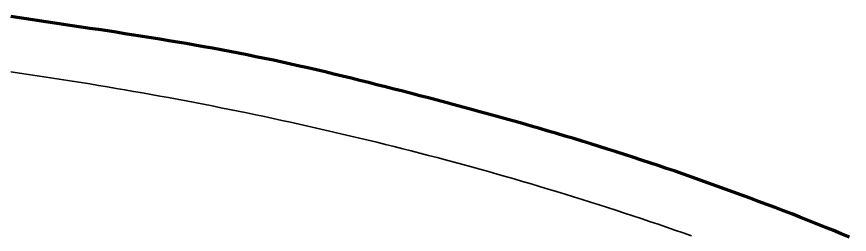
# Model space of a CAD drawing. Header units: millimetres. Extents: x 0 to 2208, y 0 to 420.
# Drawn here: x 192.699 to 197.402, y 211.552 to 212.781 of the extents above; entities that cross this region are included whole.
import ezdxf

# ---------------------------------------------------------------- set-up
doc = ezdxf.new("R2010")
doc.units = ezdxf.units.MM
doc.linetypes.add('IRAM-E-TRAZOS', pattern=[5, 4, -1])
doc.layers.add('01-VISIBLE', color=7, linetype='CONTINUOUS', lineweight=70)
doc.layers.add('02-OCULTA', color=4, linetype='IRAM-E-TRAZOS', lineweight=35)

msp = doc.modelspace()

# ---------------------------------------------------------------- linework, layer by layer
at = {"layer": '01-VISIBLE'}
msp.add_lwpolyline([(197.4023, 211.5371), (197.356, 211.5561), (197.3096, 211.575), (197.2631, 211.5937), (197.2166, 211.6123), (197.17, 211.6308), (197.1233, 211.6491), (197.0767, 211.6673), (197.0299, 211.6853), (196.9831, 211.7032), (196.9363, 211.721), (196.8894, 211.7387), (196.8424, 211.7563), (196.7955, 211.7737), (196.7484, 211.791), (196.7013, 211.8081), (196.6542, 211.8251), (196.607, 211.842), (196.5598, 211.8588), (196.5125, 211.8754), (196.4652, 211.8918), (196.4178, 211.9081), (196.3704, 211.9243), (196.3229, 211.9403), (196.2754, 211.9562), (196.2278, 211.9719), (196.1802, 211.9875), (196.1325, 212.0029), (196.0848, 212.0182), (196.037, 212.0334), (195.9892, 212.0484), (195.9414, 212.0632), (195.8935, 212.078), (195.8455, 212.0926), (195.7975, 212.107), (195.7495, 212.1213), (195.7015, 212.1355), (195.6534, 212.1496), (195.6053, 212.1636), (195.5571, 212.1774), (195.5089, 212.1911), (195.4607, 212.2047), (195.4124, 212.2182), (195.3641, 212.2315), (195.3158, 212.2448), (195.2674, 212.258), (195.2191, 212.2711), (195.1707, 212.284), (195.1223, 212.2969), (195.0738, 212.3097), (195.0253, 212.3224), (194.9769, 212.3351), (194.9283, 212.3477), (194.8798, 212.3602), (194.8313, 212.3726), (194.7827, 212.3849), (194.7341, 212.3972), (194.6855, 212.4094), (194.6369, 212.4215), (194.5883, 212.4335), (194.5396, 212.4454), (194.4909, 212.4572), (194.4421, 212.4689), (194.3934, 212.4803), (194.3445, 212.4916), (194.2957, 212.5027), (194.2468, 212.5136), (194.1978, 212.5244), (194.1488, 212.5349), (194.0998, 212.5452), (194.0507, 212.5553), (194.0016, 212.5652), (193.9524, 212.5749), (193.9032, 212.5843), (193.854, 212.5936), (193.8047, 212.6027), (193.7554, 212.6117), (193.7061, 212.6204), (193.6567, 212.629), (193.6073, 212.6374), (193.5579, 212.6457), (193.5084, 212.6539), (193.459, 212.6619), (193.4095, 212.6698), (193.36, 212.6776), (193.3105, 212.6853), (193.261, 212.6929), (193.2114, 212.7004), (193.1619, 212.7079), (193.1123, 212.7153), (193.0627, 212.7226), (193.0132, 212.7299), (192.9636, 212.7372), (192.914, 212.7445), (192.8644, 212.7518), (192.8149, 212.7591), (192.7653, 212.7664), (192.7157, 212.7738), (192.6662, 212.7813)], dxfattribs=at)
at = {"layer": '02-OCULTA'}
msp.add_lwpolyline([(192.6662, 212.4691), (192.7159, 212.462), (192.7655, 212.4548), (192.8151, 212.4475), (192.8647, 212.4401), (192.9143, 212.4325), (192.9638, 212.4249), (193.0133, 212.4171), (193.0629, 212.4092), (193.1124, 212.4012), (193.1618, 212.3931), (193.2113, 212.3849), (193.2608, 212.3765), (193.3102, 212.3681), (193.3596, 212.3595), (193.409, 212.3508), (193.4583, 212.342), (193.5077, 212.3331), (193.557, 212.3241), (193.6063, 212.3149), (193.6556, 212.3057), (193.7048, 212.2963), (193.7541, 212.2868), (193.8033, 212.2772), (193.8525, 212.2674), (193.9016, 212.2576), (193.9508, 212.2476), (193.9999, 212.2375), (194.049, 212.2273), (194.0981, 212.217), (194.1471, 212.2066), (194.1961, 212.196), (194.2451, 212.1853), (194.2941, 212.1745), (194.343, 212.1636), (194.3919, 212.1526), (194.4408, 212.1414), (194.4897, 212.1301), (194.5385, 212.1187), (194.5873, 212.1072), (194.6361, 212.0956), (194.6848, 212.0838), (194.7335, 212.0719), (194.7822, 212.0599), (194.8309, 212.0478), (194.8795, 212.0355), (194.9281, 212.0232), (194.9766, 212.0107), (195.0252, 211.998), (195.0737, 211.9853), (195.1221, 211.9724), (195.1705, 211.9594), (195.2189, 211.9463), (195.2673, 211.9331), (195.3156, 211.9197), (195.3639, 211.9062), (195.4122, 211.8926), (195.4604, 211.8788), (195.5086, 211.8649), (195.5567, 211.8509), (195.6048, 211.8368), (195.6529, 211.8225), (195.7009, 211.8081), (195.7489, 211.7936), (195.7969, 211.779), (195.8448, 211.7642), (195.8927, 211.7493), (195.9405, 211.7342), (195.9883, 211.7191), (196.036, 211.7038), (196.0837, 211.6883), (196.1314, 211.6727), (196.179, 211.657), (196.2266, 211.6412), (196.2741, 211.6252), (196.3216, 211.6091), (196.3691, 211.5929), (196.4165, 211.5765), (196.4638, 211.56), (196.5111, 211.5434)], dxfattribs=at)

doc.saveas('drawing.dxf')
